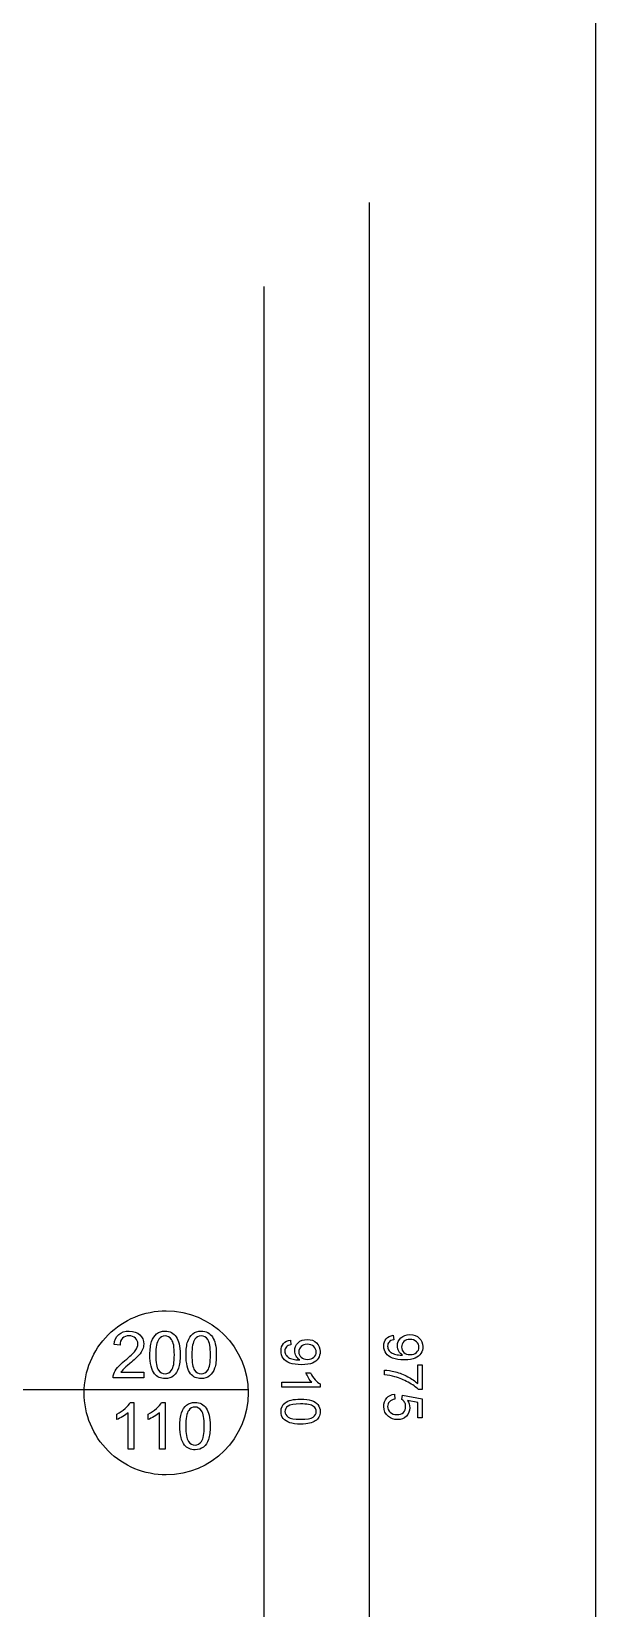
# Model space of a CAD drawing. Extents: x 2.6 to 26.4, y 3.1 to 19.6.
# Drawn here: x 24.12 to 26.41, y 9.96 to 16.35 of the extents above; entities that cross this region are included whole.
import ezdxf

# ---------------------------------------------------------------- set-up
doc = ezdxf.new("R2010")
doc.units = 0
for name, color, linetype in [('garden', 7, 'CONTINUOUS'), ('okna-drzwi_kopia', 7, 'CONTINUOUS'), ('rozmiarowka_kopia', 7, 'CONTINUOUS')]:
    doc.layers.add(name, color=color, linetype=linetype)

msp = doc.modelspace()

# ---------------------------------------------------------------- linework, layer by layer
at = {"layer": 'garden', "color": 7}
msp.add_lwpolyline([(2.592917, 19.577231), (26.405417, 19.577231), (26.405417, 3.120148), (2.592917, 3.120148)], close=True, dxfattribs=at)
at = {"layer": 'okna-drzwi_kopia', "color": 7}
for points in [[(24.476527, 11.024619), (24.45275, 11.027059)], [(24.572924, 10.914602), (24.572924, 10.892367), (24.448383, 10.892367)], [(24.480506, 10.914599), (24.572924, 10.914602)], [(23.343343, 10.84481), (24.331161, 10.84481)], [(24.331161, 10.84481), (24.996617, 10.84481)], [(24.463575, 10.723034), (24.463575, 10.745397)], [(24.532979, 10.603505), (24.509844, 10.603505), (24.509844, 10.750924)], [(24.51807, 10.792695), (24.532979, 10.792695), (24.532979, 10.603505)], [(24.590558, 10.723034), (24.590558, 10.745397)], [(24.659962, 10.603505), (24.636827, 10.603505), (24.636827, 10.750924)], [(24.645053, 10.792695), (24.659962, 10.792695), (24.659962, 10.603505)]]:
    msp.add_lwpolyline(points, dxfattribs=at)
for points in [[(24.597857, 10.98529)], [(24.621636, 10.985291)], [(24.744377, 10.98529)], [(24.768155, 10.985291)], [(24.996619, 10.831305)], [(24.719339, 10.696429)], [(24.743118, 10.696429)]]:
    msp.add_lwpolyline(points, close=True, dxfattribs=at)
for points in [[(24.428618, 11.066579), (24.491016, 11.128977), (24.575647, 11.164033), (24.663892, 11.164033)], [(24.663892, 11.164033), (24.847652, 11.164032), (24.996619, 11.015065), (24.996619, 10.831305)], [(24.331164, 10.831305), (24.331164, 10.91955), (24.366219, 11.00418), (24.428618, 11.066579)], [(24.45275, 11.027059), (24.454377, 11.044795), (24.460503, 11.05829), (24.471129, 11.067544)], [(24.471129, 11.067544), (24.481754, 11.076883), (24.49602, 11.081553), (24.513928, 11.081553)], [(24.513414, 11.062405), (24.502275, 11.062405), (24.493364, 11.059063), (24.486681, 11.05238)], [(24.538991, 11.052895), (24.532478, 11.059235), (24.523952, 11.062405), (24.513414, 11.062405)], [(24.513928, 11.081553), (24.532007, 11.081553), (24.546317, 11.07654), (24.556856, 11.066516)], [(24.556856, 11.066516), (24.567395, 11.05649), (24.572664, 11.044066), (24.572664, 11.029243)], [(24.604668, 11.039014), (24.609295, 11.052638), (24.616107, 11.063134), (24.625104, 11.070503)], [(24.625104, 11.070503), (24.634187, 11.077871), (24.645583, 11.081556), (24.659292, 11.081556)], [(24.659037, 11.062406), (24.648412, 11.062406), (24.639929, 11.057907), (24.633589, 11.048911)], [(24.686027, 11.047112), (24.67883, 11.057308), (24.669833, 11.062406), (24.659037, 11.062406)], [(24.659292, 11.081556), (24.669403, 11.081556), (24.678271, 11.079499), (24.685897, 11.075386)], [(24.685897, 11.075386), (24.693522, 11.071359), (24.69982, 11.06549), (24.70479, 11.057778)], [(24.751188, 11.039014), (24.755815, 11.052638), (24.762626, 11.063134), (24.771623, 11.070503)], [(24.771623, 11.070503), (24.780706, 11.077871), (24.792102, 11.081556), (24.805811, 11.081556)], [(24.805556, 11.062406), (24.794931, 11.062406), (24.786449, 11.057907), (24.780108, 11.048911)], [(24.832546, 11.047112), (24.825349, 11.057308), (24.816352, 11.062406), (24.805556, 11.062406)], [(24.805811, 11.081556), (24.815922, 11.081556), (24.82479, 11.079499), (24.832416, 11.075386)], [(24.832416, 11.075386), (24.840042, 11.071359), (24.84634, 11.06549), (24.851309, 11.057778)], [(24.486681, 11.05238), (24.479998, 11.045696), (24.476613, 11.036443), (24.476527, 11.024619)], [(24.496581, 10.962028), (24.51706, 10.978822), (24.530898, 10.992103), (24.538095, 11.001871)], [(24.538095, 11.001871), (24.545292, 11.011724), (24.548891, 11.021021), (24.548891, 11.029761)], [(24.548891, 11.029761), (24.548891, 11.038929), (24.545591, 11.04664), (24.538991, 11.052895)], [(24.568034, 11.007009), (24.564947, 10.999725), (24.559806, 10.992056), (24.552611, 10.984002)], [(24.572664, 11.029243), (24.572664, 11.021703), (24.571121, 11.014291), (24.568034, 11.007009)], [(24.597858, 10.985291), (24.597858, 11.007568), (24.600128, 11.025476), (24.604668, 11.039014)], [(24.633589, 11.048911), (24.62562, 11.037429), (24.621636, 11.016222), (24.621636, 10.985291)], [(24.696952, 10.985291), (24.696952, 11.016308), (24.69331, 11.036915), (24.686027, 11.047112)], [(24.70479, 11.057778), (24.709757, 11.050152), (24.713655, 11.040812), (24.716486, 11.02976)], [(24.716486, 11.02976), (24.719313, 11.018792), (24.720726, 11.003968), (24.720726, 10.98529)], [(24.744378, 10.985291), (24.744378, 11.007568), (24.746648, 11.025476), (24.751188, 11.039014)], [(24.780108, 11.048911), (24.772139, 11.037429), (24.768155, 11.016222), (24.768155, 10.985291)], [(24.843471, 10.985291), (24.843471, 11.016308), (24.839829, 11.036915), (24.832546, 11.047112)], [(24.851309, 11.057778), (24.856276, 11.050152), (24.860174, 11.040812), (24.863005, 11.02976)], [(24.863005, 11.02976), (24.865832, 11.018792), (24.867245, 11.003968), (24.867245, 10.98529)], [(24.451083, 10.908432), (24.454256, 10.916914), (24.459312, 10.925269), (24.466249, 10.933495)], [(24.466249, 10.933495), (24.473275, 10.94172), (24.483386, 10.951231), (24.496581, 10.962028)], [(24.51701, 10.950843), (24.503129, 10.939189), (24.494218, 10.931264), (24.490276, 10.927066)], [(24.552611, 10.984002), (24.5455, 10.975948), (24.533633, 10.964895), (24.51701, 10.950843)], [(24.616494, 10.908688), (24.604069, 10.924368), (24.597857, 10.949902), (24.597857, 10.98529)], [(24.621636, 10.985291), (24.621636, 10.954359), (24.625235, 10.933752), (24.632432, 10.92347)], [(24.686027, 10.923598), (24.69331, 10.93388), (24.696952, 10.954444), (24.696952, 10.985291)], [(24.713916, 10.931694), (24.709376, 10.918156), (24.702564, 10.90766), (24.693481, 10.900206)], [(24.720726, 10.98529), (24.720726, 10.963183), (24.718456, 10.945318), (24.713916, 10.931694)], [(24.763013, 10.908688), (24.750589, 10.924368), (24.744377, 10.949902), (24.744377, 10.98529)], [(24.768155, 10.985291), (24.768155, 10.954359), (24.771754, 10.933752), (24.778951, 10.92347)], [(24.832546, 10.923598), (24.839829, 10.93388), (24.843471, 10.954444), (24.843471, 10.985291)], [(24.860435, 10.931694), (24.855895, 10.918156), (24.849083, 10.90766), (24.84, 10.900206)], [(24.867245, 10.98529), (24.867245, 10.963183), (24.864975, 10.945318), (24.860435, 10.931694)], [(24.448383, 10.892367), (24.448183, 10.897933), (24.449083, 10.903288), (24.451083, 10.908432)], [(24.490276, 10.927066), (24.486336, 10.922952), (24.483079, 10.918797), (24.480506, 10.914599)], [(24.659293, 10.889152), (24.641128, 10.889152), (24.626861, 10.895664), (24.616494, 10.908688)], [(24.632432, 10.92347), (24.639715, 10.913273), (24.648669, 10.908175), (24.659294, 10.908175)], [(24.693481, 10.900206), (24.684484, 10.892836), (24.673088, 10.889152), (24.659293, 10.889152)], [(24.659294, 10.908175), (24.669919, 10.908175), (24.67883, 10.913316), (24.686027, 10.923598)], [(24.805812, 10.889152), (24.787647, 10.889152), (24.773381, 10.895664), (24.763013, 10.908688)], [(24.778951, 10.92347), (24.786234, 10.913273), (24.795188, 10.908175), (24.805813, 10.908175)], [(24.84, 10.900206), (24.831003, 10.892836), (24.819607, 10.889152), (24.805812, 10.889152)], [(24.805813, 10.908175), (24.816438, 10.908175), (24.825349, 10.913316), (24.832546, 10.923598)], [(24.428618, 10.59603), (24.366219, 10.658429), (24.331164, 10.74306), (24.331164, 10.831305)], [(24.996619, 10.831305), (24.996619, 10.647544), (24.847652, 10.498577), (24.663892, 10.498577)], [(24.463575, 10.745397), (24.476513, 10.751477), (24.487823, 10.758846), (24.497506, 10.767504)], [(24.509844, 10.750924), (24.504277, 10.74561), (24.496951, 10.740298), (24.487866, 10.734987)], [(24.497506, 10.767504), (24.507188, 10.776158), (24.514043, 10.784555), (24.51807, 10.792695)], [(24.590558, 10.745397), (24.603497, 10.751477), (24.614807, 10.758846), (24.624489, 10.767504)], [(24.636827, 10.750924), (24.63126, 10.74561), (24.623935, 10.740298), (24.61485, 10.734987)], [(24.624489, 10.767504), (24.634171, 10.776158), (24.641026, 10.784555), (24.645053, 10.792695)], [(24.719341, 10.696429), (24.719341, 10.718707), (24.721611, 10.736615), (24.726151, 10.750153)], [(24.726151, 10.750153), (24.730778, 10.763776), (24.737589, 10.774272), (24.746586, 10.781641)], [(24.755071, 10.760049), (24.747102, 10.748567), (24.743118, 10.727361), (24.743118, 10.696429)], [(24.746586, 10.781641), (24.755669, 10.78901), (24.767065, 10.792695), (24.780774, 10.792695)], [(24.780519, 10.773544), (24.769894, 10.773544), (24.761412, 10.769045), (24.755071, 10.760049)], [(24.80751, 10.75825), (24.800312, 10.768446), (24.791315, 10.773544), (24.780519, 10.773544)], [(24.780774, 10.792695), (24.790885, 10.792695), (24.799753, 10.790638), (24.807379, 10.786525)], [(24.807379, 10.786525), (24.815005, 10.782498), (24.821303, 10.776629), (24.826272, 10.768917)], [(24.818434, 10.696429), (24.818434, 10.727446), (24.814793, 10.748053), (24.80751, 10.75825)], [(24.826272, 10.768917), (24.831239, 10.761291), (24.835137, 10.751952), (24.837968, 10.740899)], [(24.837968, 10.740899), (24.840795, 10.729931), (24.842208, 10.715107), (24.842208, 10.696429)], [(24.487866, 10.734987), (24.478869, 10.729673), (24.470772, 10.725689), (24.463575, 10.723034)], [(24.61485, 10.734987), (24.605853, 10.729673), (24.597755, 10.725689), (24.590558, 10.723034)], [(24.737975, 10.619828), (24.725551, 10.635508), (24.719339, 10.661041), (24.719339, 10.696429)], [(24.743118, 10.696429), (24.743118, 10.665497), (24.746717, 10.64489), (24.753914, 10.634608)], [(24.80751, 10.634737), (24.814793, 10.645019), (24.818434, 10.665583), (24.818434, 10.696429)], [(24.842208, 10.696429), (24.842208, 10.674322), (24.839938, 10.656457), (24.835398, 10.642834)], [(24.780774, 10.600292), (24.762609, 10.600292), (24.748343, 10.606804), (24.737975, 10.619828)], [(24.753914, 10.634608), (24.761197, 10.624411), (24.770151, 10.619313), (24.780776, 10.619313)], [(24.780776, 10.619313), (24.791401, 10.619313), (24.800312, 10.624454), (24.80751, 10.634737)], [(24.835398, 10.642834), (24.830858, 10.629296), (24.824046, 10.618799), (24.814962, 10.611345)], [(24.663892, 10.498577), (24.575647, 10.498577), (24.491016, 10.533632), (24.428618, 10.59603)], [(24.814962, 10.611345), (24.805965, 10.603976), (24.794569, 10.600292), (24.780774, 10.600292)]]:
    msp.add_open_spline(points, degree=3, dxfattribs=at)
at = {"layer": 'rozmiarowka_kopia', "color": 1}
for points in [[(25.488452, 5.937727), (25.488452, 15.656719)], [(25.061811, 6.26401), (25.061811, 15.316068)], [(25.061811, 6.26401), (25.061811, 15.316068)]]:
    msp.add_lwpolyline(points, dxfattribs=at)
at = {"layer": 'rozmiarowka_kopia', "color": 7}
for points in [[(25.58509, 11.064659), (25.58679, 11.046318)], [(25.16837, 11.044815), (25.17007, 11.026474)], [(25.684219, 10.945386), (25.70256, 10.945386), (25.70256, 10.844772), (25.687718, 10.844772)], [(25.684219, 10.869258), (25.684219, 10.945386)], [(25.13243, 10.854932), (25.13243, 10.874016), (25.254035, 10.874016)], [(25.288492, 10.867231), (25.288492, 10.854932), (25.13243, 10.854932)], [(25.231029, 10.912183), (25.249476, 10.912183)], [(25.549149, 10.904033), (25.549149, 10.923647)], [(25.58986, 10.825795), (25.59156, 10.805757)], [(25.620292, 10.804483), (25.622622, 10.8224), (25.702455, 10.807345), (25.702455, 10.730056), (25.68422, 10.730056), (25.68422, 10.792078), (25.642448, 10.800458)]]:
    msp.add_lwpolyline(points, dxfattribs=at)
for points in [[(25.585106, 11.064661)], [(25.168385, 11.044816)], [(25.236968, 10.966676)], [(25.653687, 10.98652)], [(25.209081, 10.805948)], [(25.589857, 10.825797)], [(25.209082, 10.786333)]]:
    msp.add_lwpolyline(points, close=True, dxfattribs=at)
for points in [[(25.556586, 11.050772), (25.563371, 11.058477), (25.572878, 11.063106), (25.585106, 11.064661)], [(25.615844, 11.054159), (25.625173, 11.063065), (25.637472, 11.067518), (25.652739, 11.067518)], [(25.652739, 11.067518), (25.6685, 11.067518), (25.681187, 11.062888), (25.6908, 11.053629)], [(25.129794, 11.001136), (25.129794, 11.013293), (25.133151, 11.023223), (25.139866, 11.030927)], [(25.139014, 10.971238), (25.132867, 10.979719), (25.129794, 10.989685), (25.129794, 11.001136)], [(25.139866, 11.030927), (25.146651, 11.038632), (25.156158, 11.043261), (25.168385, 11.044816)], [(25.151304, 11.017564), (25.147417, 11.013184), (25.145474, 11.007565), (25.145474, 11.000707)], [(25.145474, 11.000707), (25.145474, 10.99484), (25.146817, 10.989716), (25.149504, 10.985334)], [(25.17007, 11.026474), (25.161447, 11.024921), (25.155191, 11.021951), (25.151304, 11.017564)], [(25.185129, 11.00166), (25.185129, 11.014524), (25.189794, 11.025409), (25.199123, 11.034314)], [(25.190749, 10.980244), (25.187002, 10.986817), (25.185129, 10.993956), (25.185129, 11.00166)], [(25.199123, 11.034314), (25.208453, 11.04322), (25.220752, 11.047673), (25.236019, 11.047673)], [(25.211205, 11.019158), (25.205058, 11.013151), (25.201985, 11.005765), (25.201985, 10.997)], [(25.201985, 10.997), (25.201985, 10.988165), (25.205058, 10.98092), (25.211205, 10.975266)], [(25.235378, 11.028068), (25.225483, 11.028068), (25.217425, 11.025098), (25.211205, 11.019158)], [(25.262307, 11.018628), (25.25538, 11.024921), (25.246404, 11.028068), (25.235378, 11.028068)], [(25.236019, 11.047673), (25.25178, 11.047673), (25.264467, 11.043043), (25.27408, 11.033784)], [(25.272697, 10.99647), (25.272697, 11.004951), (25.269234, 11.012337), (25.262307, 11.018628)], [(25.263047, 10.975478), (25.26948, 10.981271), (25.272697, 10.988269), (25.272697, 10.99647)], [(25.27408, 11.033784), (25.283693, 11.024454), (25.288499, 11.012792), (25.288499, 10.998797)], [(25.288499, 10.998797), (25.288499, 10.98869), (25.285779, 10.979466), (25.280339, 10.971126)], [(25.546514, 11.020981), (25.546514, 11.033138), (25.549871, 11.043068), (25.556586, 11.050772)], [(25.555734, 10.991083), (25.549587, 10.999564), (25.546514, 11.00953), (25.546514, 11.020981)], [(25.568024, 11.037408), (25.564137, 11.033028), (25.562194, 11.027409), (25.562194, 11.020551)], [(25.562194, 11.020551), (25.562194, 11.014684), (25.563537, 11.00956), (25.566224, 11.005178)], [(25.566224, 11.005178), (25.568911, 11.000725), (25.57248, 10.997085), (25.576932, 10.994258)], [(25.58679, 11.046318), (25.578167, 11.044765), (25.571911, 11.041795), (25.568024, 11.037408)], [(25.601849, 11.021505), (25.601849, 11.034369), (25.606514, 11.045254), (25.615844, 11.054159)], [(25.607469, 11.000089), (25.603722, 11.006662), (25.601849, 11.013801), (25.601849, 11.021505)], [(25.622312, 10.984398), (25.616232, 10.988218), (25.611284, 10.993448), (25.607469, 11.000089)], [(25.627924, 11.039002), (25.621777, 11.032995), (25.618704, 11.025609), (25.618704, 11.016844)], [(25.618704, 11.016844), (25.618704, 11.008009), (25.621777, 11.000764), (25.627924, 10.99511)], [(25.652097, 11.047912), (25.642202, 11.047912), (25.634144, 11.044942), (25.627924, 11.039002)], [(25.627924, 10.99511), (25.634144, 10.989383), (25.642732, 10.98652), (25.653687, 10.98652)], [(25.679026, 11.038472), (25.672099, 11.044765), (25.663123, 11.047912), (25.652097, 11.047912)], [(25.653685, 10.986522), (25.66464, 10.986522), (25.673334, 10.989455), (25.679766, 10.995322)], [(25.689416, 11.016314), (25.689416, 11.024795), (25.685953, 11.032181), (25.679026, 11.038472)], [(25.679766, 10.995322), (25.686199, 11.001115), (25.689416, 11.008113), (25.689416, 11.016314)], [(25.6908, 11.053629), (25.700413, 11.044299), (25.705219, 11.032637), (25.705219, 11.018642)], [(25.705219, 11.018642), (25.705219, 11.008535), (25.702499, 10.999311), (25.697059, 10.990971)], [(25.165837, 10.951942), (25.154104, 10.956255), (25.145163, 10.962687), (25.139014, 10.971238)], [(25.149504, 10.985334), (25.152191, 10.980881), (25.15576, 10.97724), (25.160212, 10.974413)], [(25.160212, 10.974413), (25.164732, 10.971586), (25.17081, 10.96922), (25.178447, 10.967313)], [(25.213334, 10.945472), (25.193473, 10.945472), (25.17764, 10.947629), (25.165837, 10.951942)], [(25.178447, 10.967313), (25.186081, 10.965406), (25.193856, 10.964453), (25.201772, 10.964453)], [(25.205592, 10.964553), (25.199512, 10.968373), (25.194564, 10.973603), (25.190749, 10.980244)], [(25.201772, 10.964453), (25.202619, 10.964453), (25.203892, 10.964486), (25.205592, 10.964553)], [(25.211205, 10.975266), (25.217425, 10.969539), (25.226013, 10.966676), (25.236968, 10.966676)], [(25.257015, 10.952042), (25.246978, 10.947662), (25.232418, 10.945472), (25.213334, 10.945472)], [(25.236966, 10.966678), (25.247921, 10.966678), (25.256615, 10.969611), (25.263047, 10.975478)], [(25.280339, 10.971126), (25.274899, 10.962715), (25.267124, 10.956353), (25.257015, 10.952042)], [(25.582557, 10.971787), (25.570824, 10.9761), (25.561883, 10.982532), (25.555734, 10.991083)], [(25.576932, 10.994258), (25.581452, 10.991431), (25.587531, 10.989065), (25.595168, 10.987158)], [(25.630054, 10.965317), (25.610193, 10.965317), (25.59436, 10.967474), (25.582557, 10.971787)], [(25.595168, 10.987158), (25.602801, 10.985251), (25.610576, 10.984298), (25.618492, 10.984298)], [(25.618492, 10.984298), (25.619339, 10.984298), (25.620612, 10.984331), (25.622312, 10.984398)], [(25.673735, 10.971887), (25.663698, 10.967507), (25.649138, 10.965317), (25.630054, 10.965317)], [(25.697059, 10.990971), (25.691619, 10.98256), (25.683844, 10.976198), (25.673735, 10.971887)], [(25.240889, 10.892145), (25.236509, 10.899567), (25.233222, 10.906246), (25.231029, 10.912183)], [(25.254035, 10.874016), (25.249655, 10.878609), (25.245273, 10.884652), (25.240889, 10.892145)], [(25.249476, 10.912183), (25.254496, 10.90151), (25.260575, 10.892181), (25.267712, 10.884194)], [(25.267712, 10.884194), (25.274851, 10.876207), (25.281777, 10.870553), (25.288492, 10.867231)], [(25.549149, 10.923647), (25.561376, 10.923447), (25.576148, 10.921044), (25.593465, 10.916437)], [(25.591875, 10.896723), (25.57887, 10.900543), (25.564628, 10.90298), (25.549149, 10.904033)], [(25.645733, 10.874246), (25.628275, 10.883929), (25.610322, 10.891422), (25.591875, 10.896723)], [(25.593465, 10.916437), (25.610782, 10.911844), (25.627462, 10.905271), (25.643507, 10.896718)], [(25.643507, 10.896718), (25.659622, 10.888095), (25.673193, 10.878941), (25.684219, 10.869258)], [(25.687718, 10.844772), (25.677186, 10.854667), (25.663191, 10.864492), (25.645733, 10.874246)], [(25.145893, 10.790575), (25.158828, 10.800824), (25.17989, 10.805948), (25.209081, 10.805948)], [(25.209082, 10.805951), (25.227459, 10.805951), (25.242232, 10.804078), (25.253399, 10.800331)], [(25.546495, 10.775861), (25.546495, 10.789997), (25.550453, 10.801553), (25.558369, 10.81053)], [(25.558369, 10.81053), (25.566286, 10.819435), (25.576782, 10.824524), (25.589857, 10.825797)], [(25.59156, 10.805757), (25.581806, 10.80427), (25.574455, 10.800842), (25.569508, 10.795473)], [(25.631106, 10.79282), (25.628353, 10.797767), (25.624748, 10.801654), (25.620292, 10.804483)], [(25.129778, 10.75527), (25.129778, 10.770254), (25.13515, 10.782022), (25.145893, 10.790575)], [(25.138898, 10.727068), (25.132818, 10.73449), (25.129778, 10.743891), (25.129778, 10.75527)], [(25.158086, 10.777427), (25.149675, 10.77142), (25.14547, 10.764034), (25.14547, 10.755269)], [(25.14547, 10.755269), (25.14547, 10.746504), (25.149711, 10.739154), (25.158193, 10.733217)], [(25.209082, 10.786337), (25.183567, 10.786337), (25.166568, 10.783367), (25.158086, 10.777427)], [(25.261563, 10.776473), (25.252092, 10.783046), (25.234598, 10.786333), (25.209082, 10.786333)], [(25.253399, 10.800331), (25.264637, 10.796511), (25.273295, 10.790892), (25.279374, 10.783473)], [(25.260078, 10.733217), (25.268489, 10.73915), (25.272695, 10.746572), (25.272695, 10.755481)], [(25.272695, 10.755481), (25.272695, 10.764245), (25.268984, 10.771242), (25.261563, 10.776473)], [(25.279374, 10.783473), (25.285454, 10.775981), (25.288494, 10.766581), (25.288494, 10.755272)], [(25.288494, 10.755272), (25.288494, 10.746931), (25.286797, 10.739616), (25.283404, 10.733326)], [(25.565367, 10.735043), (25.552786, 10.745009), (25.546495, 10.758615), (25.546495, 10.775861)], [(25.569508, 10.795473), (25.564628, 10.790033), (25.562188, 10.783495), (25.562188, 10.775859)], [(25.562188, 10.775859), (25.562188, 10.76667), (25.565651, 10.758895), (25.572578, 10.752534)], [(25.572578, 10.752534), (25.579505, 10.746174), (25.588693, 10.742994), (25.600143, 10.742994)], [(25.600143, 10.742994), (25.611028, 10.742994), (25.619616, 10.746067), (25.625906, 10.752214)], [(25.625906, 10.752214), (25.632199, 10.758294), (25.635346, 10.766281), (25.635346, 10.776175)], [(25.635346, 10.776175), (25.635346, 10.782322), (25.633933, 10.78787), (25.631106, 10.79282)], [(25.652198, 10.77109), (25.652198, 10.757519), (25.647498, 10.746069), (25.638097, 10.736739)], [(25.642448, 10.800458), (25.648948, 10.791128), (25.652198, 10.781339), (25.652198, 10.77109)], [(25.164873, 10.710211), (25.153706, 10.713958), (25.145047, 10.719577), (25.138898, 10.727068)], [(25.158193, 10.733217), (25.166674, 10.72721), (25.183637, 10.724207), (25.209082, 10.724207)], [(25.209083, 10.704591), (25.190848, 10.704591), (25.176111, 10.706464), (25.164873, 10.710211)], [(25.209082, 10.724207), (25.234669, 10.724207), (25.251667, 10.72721), (25.260078, 10.733217)], [(25.245767, 10.708091), (25.23672, 10.705758), (25.224492, 10.704591), (25.209083, 10.704591)], [(25.268879, 10.717741), (25.262586, 10.713641), (25.254882, 10.710424), (25.245767, 10.708091)], [(25.283404, 10.733326), (25.280084, 10.727033), (25.275242, 10.721838), (25.268879, 10.717741)], [(25.601838, 10.722745), (25.587773, 10.722745), (25.575616, 10.726844), (25.565367, 10.735043)], [(25.638097, 10.736739), (25.628696, 10.72741), (25.61661, 10.722745), (25.601838, 10.722745)]]:
    msp.add_open_spline(points, degree=3, dxfattribs=at)

doc.saveas('drawing.dxf')
